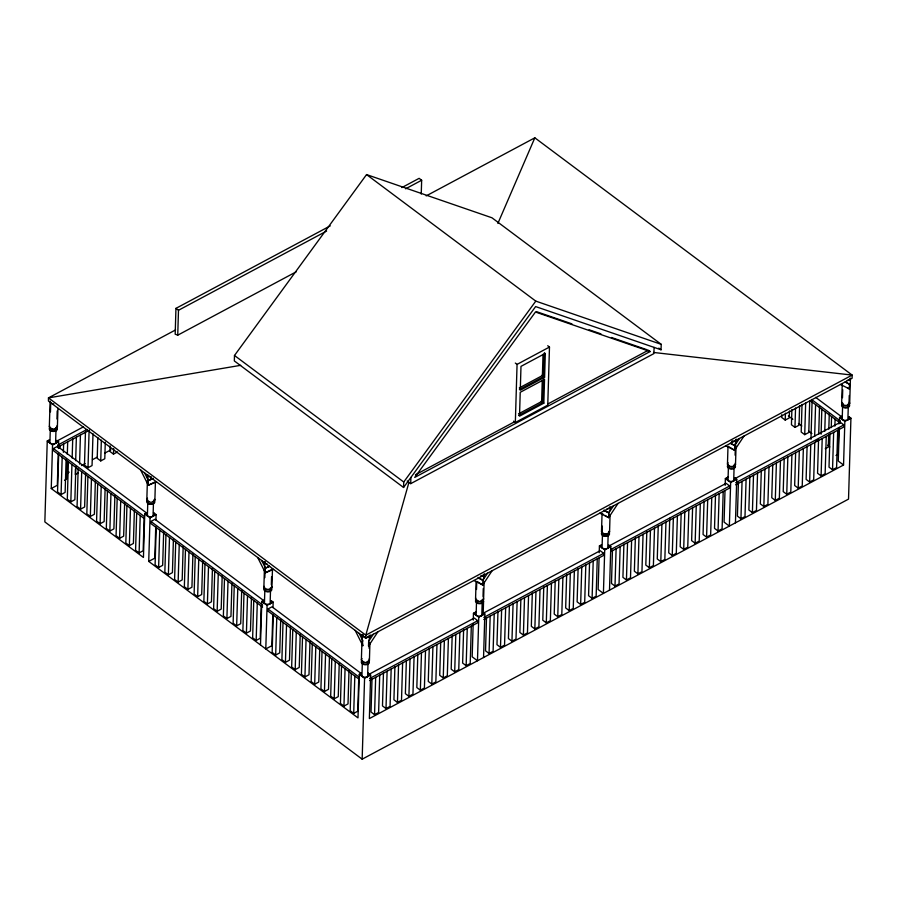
<?xml version="1.0" encoding="UTF-8"?>
<svg xmlns="http://www.w3.org/2000/svg" width="897" height="897" viewBox="0 0 897 897"><rect width="100%" height="100%" fill="white"/><g stroke="black" fill="none" stroke-linecap="round" stroke-linejoin="round"><path stroke-width="1.35" d="M426.198 195.894L534.836 137.813L852.15 375.081L852.116 378.231L365.752 638.316L365.797 635.154L408.954 482.328M49.279 439.9L47.249 440.988L44.85 521.919L362.164 759.187L848.528 499.113L850.928 418.181L849.167 416.87M49.346 426.568L50.097 401.138A4.025 2.556 1.7 0 0 53.842 403.942M50.456 411.891L50.692 403.863M49.896 442.961L50.266 430.515M146.76 512.792L144.742 513.88L143.442 557.463L51.252 488.517L52.542 444.946L47.249 440.988M146.346 512.826L57.486 446.381L53.428 448.545L53.372 450.619L144.462 518.735M55.58 443.32L55.95 430.863M56.959 418.989L57.195 410.961M57.386 427.062L57.946 408.326M58.26 453.949L57.33 485.266L51.252 488.517M58.417 448.5L58.619 441.694L56.859 440.371M58.653 454.577L57.554 491.937L61.074 494.572L65.133 492.397L66.109 459.197M59.897 448.287L59.987 445.517M61.074 494.572L62.185 457.212M63.384 452.301L63.631 444.004M67.107 461.204L66.58 479.189L64.55 480.276M67.32 454.286L67.69 441.84M68.407 461.877L67.309 499.225L70.829 501.86L74.877 499.696L75.864 466.496M70.829 501.86L71.939 464.511M72.152 458.075L72.724 438.711M75.426 469.008L75.258 474.547L78.297 472.921M75.673 460.71L76.368 437.198M78.162 469.165L77.064 506.525L80.584 509.16L84.632 506.984L85.619 473.784M79.564 464.074L80.427 435.023M80.584 509.16L81.694 471.8M85.462 431.894L84.475 465.095L87.996 467.741L92.055 465.565L92.996 433.744M87.996 467.741L89.106 430.381M87.917 476.464L86.818 513.813L90.339 516.448L94.387 514.284L95.374 481.084M90.339 516.448L91.449 479.099M97.829 437.534L97.212 458.289L100.733 460.923L104.792 458.759L105.285 442.154M97.672 483.752L96.573 521.112L100.094 523.747L104.142 521.572L105.128 488.372M100.733 460.923L101.35 440.169M100.094 523.747L101.204 486.387M107.427 491.051L106.317 528.4L109.849 531.035L113.897 528.871L114.883 495.671M110.118 445.944L109.95 451.471L113.482 454.117L117.529 451.942M109.849 531.035L110.959 493.686M113.482 454.117L113.639 448.578M117.182 498.34L116.072 535.7L119.604 538.335L123.651 536.159L124.638 502.959M119.604 538.335L120.714 500.975M126.937 505.639L125.827 542.988L129.359 545.623L133.406 543.459L134.393 510.258M129.359 545.623L130.469 508.274M136.692 512.927L135.582 550.287L139.113 552.922L143.161 550.747L144.148 517.547M139.113 552.922L140.224 515.562M146.839 499.461L147.388 480.725M147.467 478.056L147.545 475.376M147.388 515.853L147.758 503.408M156.504 481.846L148.297 485.255L147.736 475.365M361.312 673.221L359.282 674.309L357.993 717.88L148.734 561.41L150.023 517.838L144.742 513.88M264.503 601.181L154.968 519.273L150.92 521.449L150.853 523.523L262.619 607.09M153.073 516.212L153.432 503.755M154.878 499.954L155.394 482.564M155.742 526.842L154.811 558.158L148.734 561.41M155.943 520.036L156.112 514.586L153.465 512.613M156.201 527.514L155.091 564.875L158.623 567.509L162.671 565.345L163.658 532.134M158.623 567.509L159.733 530.149M165.956 534.814L164.846 572.163L168.378 574.798L172.426 572.634L173.413 539.433M330.253 225.876L175.947 308.377L175.184 334.189L177.741 335.175L296.245 271.802M168.378 574.798L169.488 537.449M177.741 335.175L178.481 310.272L175.947 308.377M175.711 542.102L174.601 579.462L178.133 582.097L182.181 579.933L183.167 546.722M178.133 582.097L179.243 544.737M185.466 549.401L184.356 586.75L187.888 589.385L191.936 587.221L192.922 554.021M187.888 589.385L188.998 552.036M195.221 556.689L194.111 594.049L197.643 596.684L201.69 594.52L202.677 561.309M197.643 596.684L198.753 559.336M204.976 563.989L203.866 601.338L207.398 603.973L211.445 601.809L212.432 568.608M207.398 603.973L208.508 566.624M214.731 571.277L213.621 608.637L217.152 611.272L221.2 609.108L222.187 575.896M217.152 611.272L218.263 573.923M224.485 578.576L223.375 615.925L226.907 618.56L230.955 616.396L231.942 583.196M234.487 355.481L234.33 360.93L403.56 487.475L535.632 306.572L661.044 349.785L661.212 344.336L491.971 217.792L366.559 174.579L234.487 355.481L403.728 482.025L403.56 487.475M226.907 618.56L228.017 581.211M234.24 585.864L233.13 623.224L236.662 625.859L240.71 623.695L241.697 590.484M236.662 625.859L237.772 588.51M243.995 593.164L242.885 630.513L246.417 633.147L250.465 630.983L251.452 597.783M246.417 633.147L247.516 595.799M253.75 600.452L252.64 637.812L256.172 640.447L260.22 638.283L261.206 605.071M256.172 640.447L257.271 603.098M260.5 644.988L261.801 601.405L263.819 600.328M263.886 586.986L264.402 569.595M264.57 564.235L264.649 561.567M264.839 577.657L265.075 569.629M264.436 603.389L264.806 590.932M273.563 569.371L265.344 572.779L264.57 564.034L265.277 561.982M261.801 601.405L267.082 605.363L265.792 648.946L271.869 645.694L272.8 614.367M360.897 673.255L272.026 606.809L267.979 608.973L267.911 611.048L359.002 679.152M270.12 603.737L270.49 591.291M271.343 584.766L271.578 576.737M271.926 587.479L272.486 568.754M273.002 607.561L273.159 602.111L271.399 600.788M273.26 615.05L272.15 652.399L275.682 655.034L279.729 652.87L280.716 619.659M275.682 655.034L276.781 617.685M283.015 622.339L281.905 659.687L285.437 662.334L289.484 660.158L290.471 626.958M285.437 662.334L286.535 624.974M292.77 629.638L291.66 666.987L295.191 669.622L299.239 667.458L300.226 634.257M295.191 669.622L296.29 632.273M302.524 636.926L301.414 674.275L304.935 676.921L308.994 674.746L309.981 641.546M304.935 676.921L306.045 639.561M312.279 644.225L311.169 681.574L314.69 684.209L318.749 682.045L319.736 648.845M314.69 684.209L315.8 646.86M322.034 651.514L320.924 688.862L324.445 691.509L328.504 689.333L329.491 656.133M324.445 691.509L325.555 654.148M331.789 658.813L330.679 696.162L334.2 698.797L338.259 696.633L339.245 663.432M334.2 698.797L335.31 661.448M341.544 666.101L340.434 703.45L343.955 706.096L348.014 703.921L349 670.721M343.955 706.096L345.065 668.736M351.299 673.4L350.189 710.749L353.71 713.384L357.768 711.22L358.755 678.02M353.71 713.384L354.82 676.035M361.379 659.878L361.94 641.153M362.052 637.139L362.13 634.459A4.025 2.556 1.7 0 0 364.844 637.105M361.928 676.282L362.298 663.825M355.178 630.4L362.837 645.672L362.063 636.926L362.758 634.885M362.164 759.187L364.574 678.255L359.282 674.309M367.613 676.63L367.983 664.184M377.917 631.813L368.521 646.019L368.656 641.355L370.046 636.265M369.104 648.296L369.261 642.947M369.418 660.383L369.934 642.981M370.091 637.632L370.169 634.953M361.155 673.759A4.025 2.556 1.7 0 0 365.741 677.179A4.025 2.556 1.7 0 0 368.005 673.03L370.652 675.004L369.362 718.587L843.55 465.016L844.851 421.433L839.558 417.475L841.588 416.399M372.02 678.838L371.033 712.039L374.554 714.674L378.612 712.51L379.711 675.161M374.554 714.674L375.664 677.325M383.468 672.716L382.481 705.917L386.002 708.552L390.06 706.388L391.17 669.027M386.002 708.552L387.112 671.203M394.915 666.594L393.929 699.795L397.449 702.429L401.508 700.265L402.618 662.905M397.449 702.429L398.56 665.081M654.081 347.386L653.891 353.609L410.714 483.651L410.904 477.417M406.363 660.472L405.377 693.673L408.909 696.307L412.956 694.143L414.066 656.783M421.242 194.066L421.657 180.241L419.123 178.346L401.845 187.585M408.909 696.307L410.007 658.959M417.811 654.35L416.825 687.551L420.357 690.185L424.404 688.021L425.514 650.661M420.357 690.185L421.467 652.837M429.259 648.228L428.273 681.428L431.805 684.063L435.852 681.899L436.962 644.539M431.805 684.063L432.915 646.715M440.707 642.106L439.732 675.306L443.253 677.941L447.311 675.777L448.41 638.417M443.253 677.941L444.363 640.593M452.166 635.973L451.18 669.184L454.701 671.819L458.759 669.655L459.869 632.295M454.701 671.819L455.811 634.459M463.614 629.851L462.628 663.062L466.148 665.697L470.207 663.522L471.317 626.173M466.148 665.697L467.259 628.337M473.156 624.133L472.181 656.817L477.473 660.775L478.763 617.192L473.47 613.245L475.5 612.158M473.268 620.051L473.47 613.245M475.567 598.815L476.083 581.424M476.52 589.497L476.756 581.469M476.116 615.219L476.486 602.762M368.577 674.544L474.233 618.044L477.753 620.69L477.697 622.765L369.586 680.576M481.801 615.566L482.171 603.12M473.874 580.494L482.709 584.956L482.855 580.292L484.29 576.367L483.92 574.248M483.023 596.595L483.259 588.567M483.18 613.84L483.55 601.394M483.606 599.319L484.122 581.918M484.279 576.569L484.369 573.889M483.55 657.523L484.84 613.94L483.079 612.629M486.51 617.607L485.524 650.818L489.056 653.453L493.103 651.278L494.213 613.929M489.056 653.453L490.166 616.093M497.958 611.485L496.972 644.685L500.504 647.331L504.551 645.156L505.661 607.807M500.504 647.331L501.614 609.971M509.406 605.363L508.42 638.563L511.952 641.209L515.999 639.034L517.109 601.685M547.719 345.726L549.48 347.049L547.764 405.152L515.338 422.487L517.064 364.384L515.304 363.061M511.952 641.209L513.062 603.849M520.865 599.241L519.879 632.441L523.4 635.087L527.458 632.912L528.557 595.563M523.4 635.087L524.51 597.727M532.313 593.119L531.327 626.319L534.847 628.954L538.906 626.79L540.016 589.441M534.847 628.954L535.957 591.605M542.259 380.306L541.631 401.52L518.522 413.876M543.021 354.371L542.393 375.574L519.296 387.93M543.66 378.713L542.954 402.506L518.634 415.513M544.423 352.7L543.717 376.572L519.397 389.567M543.829 403.168L544.535 379.296L520.226 392.303L519.509 416.174L543.829 403.168L541.183 401.183M544.602 377.222L545.309 353.362L520.989 366.368L520.282 390.229L544.602 377.222L541.956 375.249M543.761 586.997L542.775 620.197L546.295 622.832L550.354 620.668L551.464 583.319M546.295 622.832L547.405 585.483M555.209 580.875L554.223 614.075L557.755 616.71L561.802 614.546L562.912 577.197M557.755 616.71L558.853 579.361M566.657 574.753L565.671 607.953L569.203 610.588L573.25 608.424L574.36 571.075M569.203 610.588L570.313 573.239M578.105 568.631L577.119 601.831L580.651 604.466L584.698 602.302L585.808 564.953M580.651 604.466L581.761 567.117M589.553 562.509L588.578 595.709L592.098 598.344L596.146 596.18L597.256 558.831M592.098 598.344L593.209 560.995M599.061 558.147L598.131 589.475L603.412 593.422L604.713 549.85L599.42 545.892L601.45 544.804M599.218 552.698L599.42 545.892M601.517 531.473L602.033 514.071M602.19 531.506L602.347 526.158M602.066 547.865L602.436 535.419M482.788 613.481L600.183 550.702L603.703 553.337L603.647 555.411L483.775 619.513M607.751 548.224L608.121 535.767M599.813 513.151L608.659 517.614L608.794 512.938L610.24 509.014L609.859 506.906M609.556 531.966L610.072 514.575M609.5 590.17L610.79 546.598L609.029 545.275M612.46 550.265L611.474 583.465L614.994 586.1L619.053 583.936L620.163 546.576M614.994 586.1L616.104 548.751M623.908 544.143L622.922 577.343L626.442 579.978L630.501 577.814L631.611 540.454M626.442 579.978L627.552 542.629M635.356 538.021L634.37 571.221L637.902 573.856L641.949 571.692L643.059 534.332M637.902 573.856L639 536.507M646.804 531.899L645.818 565.099L649.35 567.734L653.397 565.57L654.507 528.21M649.35 567.734L650.46 530.385M658.252 525.777L657.266 558.977L660.797 561.612L664.845 559.448L665.955 522.088M660.797 561.612L661.908 524.263M669.745 518.264L668.725 552.855L672.245 555.49L676.293 553.326L677.403 515.966M672.245 555.49L673.355 518.13M681.159 513.521L680.173 546.733L683.693 549.368L687.752 547.204L688.862 509.844M683.693 549.368L684.803 512.008M692.607 507.399L691.621 540.611L695.141 543.246L699.2 541.07L700.31 503.722M695.141 543.246L696.251 505.886M704.055 501.277L703.069 534.489L706.589 537.124L710.648 534.948L711.758 497.6M706.589 537.124L707.699 499.764M715.503 495.155L714.517 528.367L718.048 531.002L722.096 528.826L723.206 491.478M718.048 531.002L719.147 493.642M725 490.805L724.07 522.121L729.362 526.079L730.651 482.496L725.37 478.538L728.409 476.912M725.168 485.355L725.37 478.538M727.467 464.119L727.983 446.728M728.016 480.523L728.375 468.066M608.727 546.127L726.122 483.348L729.653 485.983L729.586 488.069L610.958 551.498M733.69 480.87L734.06 468.425M725.763 445.798L734.598 450.26L734.744 445.596L736.134 440.505M735.114 455.205L735.305 448.522M735.506 464.612L736.056 445.887M736.134 443.208L736.258 439.194A4.025 2.556 1.7 0 1 731.952 441.492M735.439 522.828L736.74 479.245L734.968 477.933M738.399 482.911L737.412 516.111L740.944 518.758L744.992 516.582L746.102 479.233M740.944 518.758L742.054 481.397M749.847 476.789L748.872 509.989L752.392 512.635L756.451 510.46L757.55 473.111M752.392 512.635L753.502 475.275M761.306 470.667L760.32 503.867L763.84 506.502L767.899 504.338L769.009 466.989M763.84 506.502L764.95 469.153M772.754 464.545L771.768 497.745L775.288 500.38L779.347 498.216L780.457 460.867M775.288 500.38L776.398 463.031M781.769 414.694L781.691 417.453L785.223 420.088L789.27 417.924L789.472 411.005M784.202 458.423L783.216 491.623L786.747 494.258L790.795 492.094L791.905 454.745M785.223 420.088L785.424 413.181M786.747 494.258L787.846 456.909M791.894 409.537L791.446 424.752L794.966 427.387L799.025 425.223L799.597 405.848M794.966 427.387L795.549 408.023M795.65 452.301L794.664 485.501L798.195 488.136L802.243 485.972L803.353 448.623M798.195 488.136L799.305 450.787M802.019 404.379L801.2 432.04L804.721 434.675L808.78 432.511L809.722 400.69M804.721 434.675L805.674 402.865M807.098 446.179L806.111 479.379L809.643 482.014L813.691 479.85L814.801 442.501M809.643 482.014L810.753 444.665M810.955 439.339L812.065 401.979M814.644 436.435L815.586 404.625M818.546 440.057L817.559 473.257L821.091 475.892L825.139 473.728L826.249 436.379M818.703 434.271L819.522 406.599M821.08 434.182L821.82 409.279M821.091 475.892L822.201 438.543M824.769 431.278L825.341 411.914M828.66 434.653L828.29 447.098L825.251 448.724M828.817 429.114L829.277 413.898M830.005 433.935L829.019 467.135L832.539 469.77L836.598 467.606L837.697 430.246M831.25 427.645L831.575 416.578M832.539 469.77L833.649 432.421M834.894 426.131L835.096 419.213M838.785 429.495L838.045 454.398L836.015 455.474M838.942 423.956L839.031 421.186M839.233 428.374L838.269 461.058L843.55 465.016M839.401 422.924L839.558 417.475M841.655 403.056L842.216 384.331M842.485 397.741L842.72 389.724M842.205 419.46L842.575 407.003M734.665 478.785L840.321 422.285L843.842 424.92L843.785 427.006L735.663 484.817M847.889 419.807L848.259 407.361M849.022 403.515L849.257 395.487M840.489 384.454L849.336 388.917L849.47 384.241L845.602 381.965M849.694 403.549L850.446 378.13A4.025 2.556 1.7 0 1 847.194 380.406M369.732 643.384L368.521 646.019M483.92 582.321L482.709 584.956L477.126 581.491M609.87 514.979L608.659 517.614L604.78 515.338M497.88 223.431L534.836 137.813M729.799 447.356L734.598 450.26L735.327 448.971M368.656 641.355L373.354 634.246M478.426 578.06L482.855 580.292L487.553 573.183M482.709 584.956L492.105 570.75M604.376 510.707L608.794 512.938L613.492 505.841M608.659 517.614L618.055 503.396M730.326 443.365L734.744 445.596L739.442 438.487M734.598 450.26L744.005 436.054M403.728 482.025L535.789 301.123L661.212 344.336M154.766 482.104L148.297 485.255L140.638 469.983M178.481 310.272L326.609 231.067M405.612 188.819L421.657 180.241M175.621 329.894L48.472 397.887L48.438 401.037L365.752 638.316M56.545 441.234L83.522 426.804M52.542 444.946L58.619 441.694M57.621 445.181L87.043 429.439M57.554 447.255L89.442 430.201M65.526 474.098L69.204 472.136M81.47 465.577L85.148 463.603M92.503 459.668L97.414 457.055M104.77 453.12L110.903 449.834M150.023 517.838L156.112 514.586M517.064 364.384L549.48 347.049M415.412 474.793L515.192 421.433M548.101 403.841L648.385 350.211L650.146 351.534L414.717 477.428L535.475 312.01L650.146 351.534M267.082 605.363L273.159 602.111M364.574 678.255L370.652 675.004M478.763 617.192L484.84 613.94M604.713 549.85L610.79 546.598M730.651 482.496L736.74 479.245M844.851 421.433L850.928 418.181M369.642 678.502L477.753 620.69M483.842 617.439L603.703 553.337M611.025 549.424L729.653 485.983M735.731 482.743L843.842 424.92M815.496 441.436L818.535 439.81M153.331 478.28L148.431 480.579L144.608 472.943M269.38 566.31L265.49 568.104L261.655 560.468M257.697 557.508L265.344 572.779L272.385 569.18M148.431 480.579L152.535 478.875M265.49 568.104L269.593 566.399M240.688 365.326L48.472 397.887L365.797 635.154L852.15 375.081L653.521 352.454M536.35 311.607L571.938 323.873M589.071 329.771L600.934 333.863M611.474 337.496L647.062 349.763M150.64 478.404L151.671 478.875M845.052 382.01L849.47 384.241M849.336 388.917L847.508 387.908M734.744 445.596L730.864 443.32M608.794 512.938L603.995 510.045M482.855 580.292L478.045 577.388M815.62 397.326L842.283 417.262M811.572 399.49L840.444 421.085M810.395 400.735L840.388 423.16M788.373 415.95L792.847 419.303M798.442 423.485L801.806 425.997M808.522 431.02L811.875 433.531M827.55 445.248L829.792 446.93M658.802 348.103L661.044 349.785M366.559 174.579L535.789 301.123M513.577 421.164L515.338 422.487M407.193 481.005L410.714 483.651M53.428 448.545L144.518 516.661M150.92 521.449L262.686 605.015M267.979 608.973L359.058 677.078M728.431 446.336L729.014 446.796M602.481 513.689L603.064 514.149M359.148 633.372L362.971 641.007M362.276 644.304L362.837 645.672M265.344 572.779L264.48 570.01M148.297 485.255L147.377 481.173M154.049 513.174A4.025 2.556 1.7 0 1 150.674 516.795A4.025 2.556 1.7 0 1 146.615 513.331M56.892 440.92A4.025 2.556 1.7 0 1 52.138 443.836A4.025 2.556 1.7 0 1 49.593 439.844M848.865 416.769A4.025 2.556 1.7 0 1 844.963 420.379A4.025 2.556 1.7 0 1 841.902 416.343M56.343 427.264A4.025 2.556 1.7 0 1 56.208 430.717A4.025 2.556 1.7 0 1 50.77 430.829A4.025 2.556 1.7 0 1 49.963 427.398M55.838 427.533A3.364 2.13 1.7 0 1 55.726 430.414A3.364 2.13 1.7 0 1 51.196 430.504A3.364 2.13 1.7 0 1 50.524 427.645M56.545 427.566A3.364 2.13 1.7 0 1 56.152 428.048M55.569 428.463A3.364 2.13 1.7 0 1 54.011 428.912M52.273 428.811A3.364 2.13 1.7 0 1 50.075 427.163M56.993 425.75A4.025 2.556 1.7 0 1 53.618 429.371A4.025 2.556 1.7 0 1 49.559 425.907M368.577 660.876A3.364 2.13 1.7 0 1 366.043 662.233M364.305 662.121A3.364 2.13 1.7 0 1 362.108 660.484M368.353 661.324A3.364 2.13 1.7 0 1 365.101 664.329A3.364 2.13 1.7 0 1 362.556 660.966M369.329 635.457A3.364 2.13 1.7 0 1 368.936 635.951M362.859 635.054A3.364 2.13 1.7 0 1 362.803 634.504M368.375 660.584A4.025 2.556 1.7 0 1 368.241 664.038A4.025 2.556 1.7 0 1 362.803 664.15A4.025 2.556 1.7 0 1 361.996 660.719M369.015 659.071A4.025 2.556 1.7 0 1 365.113 662.681A4.025 2.556 1.7 0 1 362.052 658.645M369.968 635.603A4.025 2.556 1.7 0 1 366.918 637.229M848.854 404.054A3.364 2.13 1.7 0 1 845.008 405.388A3.364 2.13 1.7 0 1 842.328 403.101M848.147 404.031A3.364 2.13 1.7 0 1 848.024 406.902A3.364 2.13 1.7 0 1 843.505 407.003A3.364 2.13 1.7 0 1 842.832 404.143M849.235 404.323A4.025 2.556 1.7 0 1 847.687 407.608A4.025 2.556 1.7 0 1 842.35 406.823A4.025 2.556 1.7 0 1 842.967 403.403M849.291 402.248A4.025 2.556 1.7 0 1 845.927 405.859A4.025 2.556 1.7 0 1 841.868 402.405M154.206 499.909A3.364 2.13 1.7 0 1 154.026 500.459M153.634 500.952A3.364 2.13 1.7 0 1 153.062 501.356M148.98 501.445A3.364 2.13 1.7 0 1 148.319 501.064M147.556 500.055A3.364 2.13 1.7 0 1 147.5 499.494M153.813 500.896A3.364 2.13 1.7 0 1 150.999 503.912A3.364 2.13 1.7 0 1 147.624 501.031M153.835 500.156A4.025 2.556 1.7 0 1 153.69 503.609A4.025 2.556 1.7 0 1 148.263 503.722A4.025 2.556 1.7 0 1 147.456 500.291M154.811 499.293A4.025 2.556 1.7 0 1 150.057 502.197A4.025 2.556 1.7 0 1 147.512 498.216M151.335 476.834A4.025 2.556 1.7 0 1 147.657 474.704M483.113 613.178A4.025 2.556 1.7 0 1 478.359 616.082A4.025 2.556 1.7 0 1 475.814 612.102M482.765 599.813A3.364 2.13 1.7 0 1 482.373 600.306M481.79 600.71A3.364 2.13 1.7 0 1 480.231 601.169M478.493 601.057A3.364 2.13 1.7 0 1 477.058 600.418M476.576 599.947A3.364 2.13 1.7 0 1 476.296 599.42M482.059 599.79A3.364 2.13 1.7 0 1 481.947 602.661A3.364 2.13 1.7 0 1 477.417 602.762A3.364 2.13 1.7 0 1 476.744 599.902M482.564 599.51A4.025 2.556 1.7 0 1 482.429 602.975A4.025 2.556 1.7 0 1 476.991 603.087A4.025 2.556 1.7 0 1 476.184 599.656M483.214 598.007A4.025 2.556 1.7 0 1 479.839 601.629A4.025 2.556 1.7 0 1 475.78 598.164M482.552 575.291A3.364 2.13 1.7 0 1 480.983 575.751M484.156 574.54A4.025 2.556 1.7 0 1 481.117 576.166M608.727 545.185A4.025 2.556 1.7 0 1 605.352 548.807A4.025 2.556 1.7 0 1 601.293 545.342M608.828 531.372A3.364 2.13 1.7 0 1 608.715 532.47M607.74 533.367A3.364 2.13 1.7 0 1 606.181 533.827M605.307 533.838A3.364 2.13 1.7 0 1 603.659 533.457M603.008 533.076A3.364 2.13 1.7 0 1 602.515 532.594M602.246 532.067A3.364 2.13 1.7 0 1 602.358 530.968M608.491 532.908A3.364 2.13 1.7 0 1 605.677 535.924A3.364 2.13 1.7 0 1 602.302 533.042M608.514 532.168A4.025 2.556 1.7 0 1 608.379 535.621A4.025 2.556 1.7 0 1 602.941 535.733A4.025 2.556 1.7 0 1 602.134 532.302M609.489 531.293A4.025 2.556 1.7 0 1 604.735 534.208A4.025 2.556 1.7 0 1 602.19 530.228M610.106 507.197A4.025 2.556 1.7 0 1 607.056 508.823M734.677 477.832A4.025 2.556 1.7 0 1 730.775 481.442A4.025 2.556 1.7 0 1 727.714 477.406M734.654 465.117A3.364 2.13 1.7 0 1 734.262 465.61M733.69 466.014A3.364 2.13 1.7 0 1 729.609 466.104M728.947 465.722A3.364 2.13 1.7 0 1 728.465 465.251M733.948 465.095A3.364 2.13 1.7 0 1 733.836 467.965A3.364 2.13 1.7 0 1 729.306 468.066A3.364 2.13 1.7 0 1 728.633 465.207M734.464 464.814A4.025 2.556 1.7 0 1 734.318 468.268A4.025 2.556 1.7 0 1 728.891 468.391A4.025 2.556 1.7 0 1 728.084 464.96M735.103 463.312A4.025 2.556 1.7 0 1 731.201 466.911A4.025 2.556 1.7 0 1 728.14 462.874M732.883 441.055A3.364 2.13 1.7 0 1 732.008 441.066M271.432 601.338A4.025 2.556 1.7 0 1 266.678 604.253A4.025 2.556 1.7 0 1 264.133 600.272M271.085 587.984A3.364 2.13 1.7 0 1 270.692 588.477M270.109 588.881A3.364 2.13 1.7 0 1 266.039 588.97M270.378 587.95A3.364 2.13 1.7 0 1 270.266 590.831A3.364 2.13 1.7 0 1 265.736 590.932A3.364 2.13 1.7 0 1 265.064 588.073M271.466 588.253A4.025 2.556 1.7 0 1 267.564 591.852A4.025 2.556 1.7 0 1 264.503 587.815M271.533 586.178A4.025 2.556 1.7 0 1 268.158 589.789A4.025 2.556 1.7 0 1 264.099 586.335M267.351 564.213A4.025 2.556 1.7 0 1 264.705 562.228"/></g></svg>
